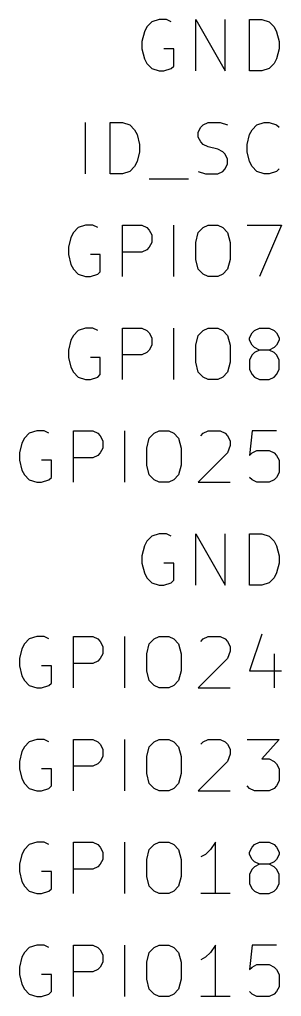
# Model space of a CAD drawing. Header units: millimetres. Extents: x 10 to 287, y -200 to -10.
# Drawn here: x 91.9 to 98.37, y -88.22 to -64.09 of the extents above; entities that cross this region are included whole.
import ezdxf

# ---------------------------------------------------------------- set-up
doc = ezdxf.new("R2010")
doc.units = ezdxf.units.MM
doc.layers.add('GREENSIXTYFIVE', color=129, linetype='CONTINUOUS')

msp = doc.modelspace()

# ---------------------------------------------------------------- linework, layer by layer
at = {"layer": 'GREENSIXTYFIVE', "linetype": 'CONTINUOUS'}
for p, q in [((95.1653, -64.148), (95.0443, -64.269)), ((95.3467, -64.0875), (95.1653, -64.148)), ((95.5281, -64.0875), (95.3467, -64.0875)), ((95.6491, -64.148), (95.5281, -64.0875)), ((96.2538, -65.3575), (96.2538, -64.0875)), ((96.2538, -64.0875), (96.9795, -65.3575)), ((96.9795, -65.3575), (96.9795, -64.0875)), ((97.5843, -65.3575), (97.5843, -64.0875)), ((97.5843, -64.0875), (97.8867, -64.0875)), ((97.8867, -64.0875), (98.0681, -64.148)), ((98.0681, -64.148), (98.1891, -64.269)), ((94.9838, -64.3899), (94.9234, -64.6318)), ((95.0443, -64.269), (94.9838, -64.3899)), ((98.1891, -64.269), (98.2496, -64.3899)), ((98.2496, -64.3899), (98.31, -64.6318)), ((94.9234, -64.6318), (94.9234, -64.8132)), ((98.31, -64.6318), (98.31, -64.8132)), ((94.9234, -64.8132), (94.9838, -65.0551)), ((95.7095, -64.8132), (95.4676, -64.8132)), ((95.7095, -65.2366), (95.7095, -64.8132)), ((98.31, -64.8132), (98.2496, -65.0551)), ((94.9838, -65.0551), (95.0443, -65.1761)), ((98.2496, -65.0551), (98.1891, -65.1761)), ((95.0443, -65.1761), (95.1653, -65.2971)), ((95.1653, -65.2971), (95.3467, -65.3575)), ((95.3467, -65.3575), (95.4676, -65.3575)), ((95.4676, -65.3575), (95.6491, -65.2971)), ((95.6491, -65.2971), (95.7095, -65.2366)), ((97.8867, -65.3575), (97.5843, -65.3575)), ((98.0681, -65.2971), (97.8867, -65.3575)), ((98.1891, -65.1761), (98.0681, -65.2971)), ((93.5324, -67.8975), (93.5324, -66.6275)), ((94.1372, -67.8975), (94.1372, -66.6275)), ((94.1372, -66.6275), (94.4396, -66.6275)), ((94.4396, -66.6275), (94.621, -66.688)), ((94.621, -66.688), (94.742, -66.809)), ((94.742, -66.809), (94.8025, -66.9299)), ((96.3144, -66.8694), (96.3748, -66.7485)), ((96.3748, -66.7485), (96.4353, -66.688)), ((96.4353, -66.688), (96.5563, -66.6275)), ((96.5563, -66.6275), (96.8586, -66.6275)), ((96.8586, -66.6275), (97.0401, -66.688)), ((97.5843, -66.9299), (97.6448, -66.809)), ((97.6448, -66.809), (97.7658, -66.688)), ((97.7658, -66.688), (97.9472, -66.6275)), ((97.9472, -66.6275), (98.0681, -66.6275)), ((98.0681, -66.6275), (98.2496, -66.688)), ((98.2496, -66.688), (98.31, -66.7485)), ((94.8025, -66.9299), (94.8629, -67.1718)), ((96.3144, -66.9904), (96.3144, -66.8694)), ((96.3748, -67.1113), (96.3144, -66.9904)), ((97.5239, -67.1718), (97.5843, -66.9299)), ((94.8629, -67.1718), (94.8629, -67.3532)), ((96.4353, -67.1718), (96.3748, -67.1113)), ((96.5563, -67.2323), (96.4353, -67.1718)), ((96.7982, -67.2928), (96.5563, -67.2323)), ((96.9191, -67.3532), (96.7982, -67.2928)), ((97.5239, -67.3532), (97.5239, -67.1718)), ((94.8629, -67.3532), (94.8025, -67.5951)), ((96.9796, -67.4137), (96.9191, -67.3532)), ((97.0401, -67.5347), (96.9796, -67.4137)), ((97.0401, -67.6556), (97.0401, -67.5347)), ((97.5843, -67.5951), (97.5239, -67.3532)), ((94.742, -67.7161), (94.621, -67.8371)), ((94.8025, -67.5951), (94.742, -67.7161)), ((96.9191, -67.8371), (96.9796, -67.7766)), ((96.9796, -67.7766), (97.0401, -67.6556)), ((97.6448, -67.7161), (97.5843, -67.5951)), ((97.7658, -67.8371), (97.6448, -67.7161)), ((98.31, -67.7766), (98.2496, -67.8371)), ((94.4396, -67.8975), (94.1372, -67.8975)), ((94.621, -67.8371), (94.4396, -67.8975)), ((95.1049, -68.0185), (96.0725, -68.0185)), ((96.3144, -67.8371), (96.4958, -67.8975)), ((96.4958, -67.8975), (96.7982, -67.8975)), ((96.7982, -67.8975), (96.9191, -67.8371)), ((97.9472, -67.8975), (97.7658, -67.8371)), ((98.0681, -67.8975), (97.9472, -67.8975)), ((98.2496, -67.8371), (98.0681, -67.8975)), ((93.351, -69.228), (93.23, -69.349)), ((93.5324, -69.1675), (93.351, -69.228)), ((93.7138, -69.1675), (93.5324, -69.1675)), ((93.8348, -69.228), (93.7138, -69.1675)), ((94.4395, -70.4375), (94.4395, -69.1675)), ((94.4395, -69.1675), (94.9233, -69.1675)), ((94.9233, -69.1675), (95.0443, -69.228)), ((95.0443, -69.228), (95.1048, -69.2885)), ((95.7095, -70.4375), (95.7095, -69.1675)), ((96.3143, -69.349), (96.4353, -69.228)), ((96.4353, -69.228), (96.5562, -69.1675)), ((96.5562, -69.1675), (96.7981, -69.1675)), ((96.7981, -69.1675), (96.9191, -69.228)), ((96.9191, -69.228), (97.04, -69.349)), ((97.5239, -69.1675), (98.3705, -69.1675)), ((98.3705, -69.1675), (97.8263, -70.4375)), ((93.1695, -69.4699), (93.1091, -69.7118)), ((93.23, -69.349), (93.1695, -69.4699)), ((95.1048, -69.2885), (95.1652, -69.4094)), ((95.1652, -69.4094), (95.1652, -69.5909)), ((96.2539, -69.5909), (96.3143, -69.349)), ((97.04, -69.349), (97.1005, -69.5909)), ((93.1091, -69.7118), (93.1091, -69.8932)), ((95.1048, -69.7118), (95.0443, -69.7723)), ((95.1652, -69.5909), (95.1048, -69.7118)), ((96.2539, -70.0142), (96.2539, -69.5909)), ((97.1005, -69.5909), (97.1005, -70.0142)), ((93.1091, -69.8932), (93.1695, -70.1351)), ((93.8952, -69.8932), (93.6533, -69.8932)), ((93.8952, -70.3166), (93.8952, -69.8932)), ((94.9233, -69.8328), (94.4395, -69.8328)), ((95.0443, -69.7723), (94.9233, -69.8328)), ((93.1695, -70.1351), (93.23, -70.2561)), ((96.3143, -70.2561), (96.2539, -70.0142)), ((97.1005, -70.0142), (97.04, -70.2561)), ((93.23, -70.2561), (93.351, -70.3771)), ((93.351, -70.3771), (93.5324, -70.4375)), ((93.5324, -70.4375), (93.6533, -70.4375)), ((93.6533, -70.4375), (93.8348, -70.3771)), ((93.8348, -70.3771), (93.8952, -70.3166)), ((96.4353, -70.3771), (96.3143, -70.2561)), ((96.5562, -70.4375), (96.4353, -70.3771)), ((96.7981, -70.4375), (96.5562, -70.4375)), ((96.9191, -70.3771), (96.7981, -70.4375)), ((97.04, -70.2561), (96.9191, -70.3771)), ((93.23, -71.889), (93.1695, -72.0099)), ((93.351, -71.768), (93.23, -71.889)), ((93.5324, -71.7075), (93.351, -71.768)), ((93.7138, -71.7075), (93.5324, -71.7075)), ((93.8348, -71.768), (93.7138, -71.7075)), ((94.4395, -72.9775), (94.4395, -71.7075)), ((94.4395, -71.7075), (94.9233, -71.7075)), ((94.9233, -71.7075), (95.0443, -71.768)), ((95.0443, -71.768), (95.1048, -71.8285)), ((95.1048, -71.8285), (95.1652, -71.9494)), ((95.7095, -72.9775), (95.7095, -71.7075)), ((96.2539, -72.1309), (96.3143, -71.889)), ((96.3143, -71.889), (96.4353, -71.768)), ((96.4353, -71.768), (96.5562, -71.7075)), ((96.5562, -71.7075), (96.7981, -71.7075)), ((96.7981, -71.7075), (96.9191, -71.768)), ((96.9191, -71.768), (97.04, -71.889)), ((97.04, -71.889), (97.1005, -72.1309)), ((97.5844, -71.9494), (97.6448, -71.8285)), ((97.6448, -71.8285), (97.7053, -71.768)), ((97.7053, -71.768), (97.8263, -71.7075)), ((97.8263, -71.7075), (98.0682, -71.7075)), ((98.0682, -71.7075), (98.1891, -71.768)), ((98.1891, -71.768), (98.2496, -71.8285)), ((98.2496, -71.8285), (98.3101, -71.9494)), ((93.1695, -72.0099), (93.1091, -72.2518)), ((95.1652, -72.1309), (95.1048, -72.2518)), ((95.1652, -71.9494), (95.1652, -72.1309)), ((96.2539, -72.5542), (96.2539, -72.1309)), ((97.1005, -72.1309), (97.1005, -72.5542)), ((97.5844, -72.0099), (97.5844, -71.9494)), ((97.6448, -72.1309), (97.5844, -72.0099)), ((97.7053, -72.1913), (97.6448, -72.1309)), ((98.2496, -72.1309), (98.1891, -72.1913)), ((98.3101, -72.0099), (98.2496, -72.1309)), ((98.3101, -71.9494), (98.3101, -72.0099)), ((93.1091, -72.2518), (93.1091, -72.4332)), ((94.9233, -72.3728), (94.4395, -72.3728)), ((95.0443, -72.3123), (94.9233, -72.3728)), ((95.1048, -72.2518), (95.0443, -72.3123)), ((97.6448, -72.3728), (97.5844, -72.4937)), ((97.7053, -72.3123), (97.6448, -72.3728)), ((97.8263, -72.2518), (97.7053, -72.1913)), ((97.8263, -72.2518), (97.7053, -72.3123)), ((98.0682, -72.2518), (97.8263, -72.2518)), ((98.1891, -72.1913), (98.0682, -72.2518)), ((98.1891, -72.3123), (98.0682, -72.2518)), ((98.2496, -72.3728), (98.1891, -72.3123)), ((98.3101, -72.4937), (98.2496, -72.3728)), ((93.1091, -72.4332), (93.1695, -72.6751)), ((93.8952, -72.4332), (93.6533, -72.4332)), ((93.8952, -72.8566), (93.8952, -72.4332)), ((96.3143, -72.7961), (96.2539, -72.5542)), ((97.1005, -72.5542), (97.04, -72.7961)), ((97.5844, -72.4937), (97.5844, -72.7356)), ((98.3101, -72.7356), (98.3101, -72.4937)), ((93.1695, -72.6751), (93.23, -72.7961)), ((93.23, -72.7961), (93.351, -72.9171)), ((93.8348, -72.9171), (93.8952, -72.8566)), ((96.4353, -72.9171), (96.3143, -72.7961)), ((97.04, -72.7961), (96.9191, -72.9171)), ((97.5844, -72.7356), (97.6448, -72.8566)), ((97.6448, -72.8566), (97.7053, -72.9171)), ((98.1891, -72.9171), (98.2496, -72.8566)), ((98.2496, -72.8566), (98.3101, -72.7356)), ((93.351, -72.9171), (93.5324, -72.9775)), ((93.5324, -72.9775), (93.6533, -72.9775)), ((93.6533, -72.9775), (93.8348, -72.9171)), ((96.5562, -72.9775), (96.4353, -72.9171)), ((96.7981, -72.9775), (96.5562, -72.9775)), ((96.9191, -72.9171), (96.7981, -72.9775)), ((97.7053, -72.9171), (97.8263, -72.9775)), ((97.8263, -72.9775), (98.0682, -72.9775)), ((98.0682, -72.9775), (98.1891, -72.9171)), ((92.1415, -74.308), (92.0205, -74.429)), ((92.3229, -74.2475), (92.1415, -74.308)), ((92.5043, -74.2475), (92.3229, -74.2475)), ((92.6253, -74.308), (92.5043, -74.2475)), ((93.23, -75.5175), (93.23, -74.2475)), ((93.23, -74.2475), (93.7138, -74.2475)), ((93.7138, -74.2475), (93.8348, -74.308)), ((93.8348, -74.308), (93.8953, -74.3685)), ((94.5, -75.5175), (94.5, -74.2475)), ((95.1048, -74.429), (95.2258, -74.308)), ((95.2258, -74.308), (95.3467, -74.2475)), ((95.3467, -74.2475), (95.5886, -74.2475)), ((95.5886, -74.2475), (95.7096, -74.308)), ((95.7096, -74.308), (95.8305, -74.429)), ((96.3749, -74.3685), (96.4353, -74.308)), ((96.4353, -74.308), (96.5563, -74.2475)), ((96.5563, -74.2475), (96.8587, -74.2475)), ((96.8587, -74.2475), (96.9796, -74.308)), ((96.9796, -74.308), (97.0401, -74.3685)), ((97.6448, -74.2475), (97.5844, -74.8523)), ((98.2496, -74.2475), (97.6448, -74.2475)), ((91.96, -74.5499), (91.8996, -74.7918)), ((92.0205, -74.429), (91.96, -74.5499)), ((93.8953, -74.3685), (93.9557, -74.4894)), ((93.9557, -74.4894), (93.9557, -74.6709)), ((95.0444, -74.6709), (95.1048, -74.429)), ((95.8305, -74.429), (95.891, -74.6709)), ((97.0401, -74.3685), (97.1006, -74.4894)), ((97.1006, -74.4894), (97.1006, -74.6104)), ((91.8996, -74.7918), (91.8996, -74.9732)), ((93.8953, -74.7918), (93.8348, -74.8523)), ((93.9557, -74.6709), (93.8953, -74.7918)), ((95.0444, -75.0942), (95.0444, -74.6709)), ((95.891, -74.6709), (95.891, -75.0942)), ((97.0401, -74.7918), (96.3144, -75.5175)), ((97.1006, -74.6104), (97.0401, -74.7918)), ((97.5844, -74.8523), (97.6448, -74.7918)), ((97.6448, -74.7918), (97.7658, -74.7313)), ((97.7658, -74.7313), (98.0682, -74.7313)), ((98.0682, -74.7313), (98.1891, -74.7918)), ((98.1891, -74.7918), (98.2496, -74.8523)), ((91.8996, -74.9732), (91.96, -75.2151)), ((92.6857, -74.9732), (92.4438, -74.9732)), ((92.6857, -75.3966), (92.6857, -74.9732)), ((93.7138, -74.9128), (93.23, -74.9128)), ((93.8348, -74.8523), (93.7138, -74.9128)), ((98.2496, -74.8523), (98.3101, -74.9732)), ((98.3101, -74.9732), (98.3101, -75.2756)), ((91.96, -75.2151), (92.0205, -75.3361)), ((95.1048, -75.3361), (95.0444, -75.0942)), ((95.891, -75.0942), (95.8305, -75.3361)), ((98.3101, -75.2756), (98.2496, -75.3966)), ((92.0205, -75.3361), (92.1415, -75.4571)), ((92.1415, -75.4571), (92.3229, -75.5175)), ((92.3229, -75.5175), (92.4438, -75.5175)), ((92.4438, -75.5175), (92.6253, -75.4571)), ((92.6253, -75.4571), (92.6857, -75.3966)), ((95.2258, -75.4571), (95.1048, -75.3361)), ((95.3467, -75.5175), (95.2258, -75.4571)), ((95.5886, -75.5175), (95.3467, -75.5175)), ((95.7096, -75.4571), (95.5886, -75.5175)), ((95.8305, -75.3361), (95.7096, -75.4571)), ((96.3144, -75.5175), (97.1006, -75.5175)), ((97.6448, -75.4571), (97.5844, -75.3966)), ((97.7658, -75.5175), (97.6448, -75.4571)), ((98.0682, -75.5175), (97.7658, -75.5175)), ((98.1891, -75.4571), (98.0682, -75.5175)), ((98.2496, -75.3966), (98.1891, -75.4571)), ((95.0443, -76.969), (94.9838, -77.0899)), ((95.1653, -76.848), (95.0443, -76.969)), ((95.3467, -76.7875), (95.1653, -76.848)), ((95.5281, -76.7875), (95.3467, -76.7875)), ((95.6491, -76.848), (95.5281, -76.7875)), ((96.2538, -78.0575), (96.2538, -76.7875)), ((96.2538, -76.7875), (96.9795, -78.0575)), ((96.9795, -78.0575), (96.9795, -76.7875)), ((97.5843, -78.0575), (97.5843, -76.7875)), ((97.5843, -76.7875), (97.8867, -76.7875)), ((97.8867, -76.7875), (98.0681, -76.848)), ((98.0681, -76.848), (98.1891, -76.969)), ((98.1891, -76.969), (98.2496, -77.0899)), ((94.9838, -77.0899), (94.9234, -77.3318)), ((98.2496, -77.0899), (98.31, -77.3318)), ((94.9234, -77.3318), (94.9234, -77.5132)), ((98.31, -77.3318), (98.31, -77.5132)), ((94.9234, -77.5132), (94.9838, -77.7551)), ((95.7095, -77.5132), (95.4676, -77.5132)), ((95.7095, -77.9366), (95.7095, -77.5132)), ((98.31, -77.5132), (98.2496, -77.7551)), ((94.9838, -77.7551), (95.0443, -77.8761)), ((95.0443, -77.8761), (95.1653, -77.9971)), ((95.6491, -77.9971), (95.7095, -77.9366)), ((98.1891, -77.8761), (98.0681, -77.9971)), ((98.2496, -77.7551), (98.1891, -77.8761)), ((95.1653, -77.9971), (95.3467, -78.0575)), ((95.3467, -78.0575), (95.4676, -78.0575)), ((95.4676, -78.0575), (95.6491, -77.9971)), ((97.8867, -78.0575), (97.5843, -78.0575)), ((98.0681, -77.9971), (97.8867, -78.0575)), ((92.3229, -79.3275), (92.1415, -79.388)), ((92.5043, -79.3275), (92.3229, -79.3275)), ((92.6253, -79.388), (92.5043, -79.3275)), ((93.23, -80.5975), (93.23, -79.3275)), ((93.23, -79.3275), (93.7138, -79.3275)), ((93.7138, -79.3275), (93.8348, -79.388)), ((94.5, -80.5975), (94.5, -79.3275)), ((95.2258, -79.388), (95.3467, -79.3275)), ((95.3467, -79.3275), (95.5886, -79.3275)), ((95.5886, -79.3275), (95.7096, -79.388)), ((96.4353, -79.388), (96.5563, -79.3275)), ((96.5563, -79.3275), (96.8587, -79.3275)), ((96.8587, -79.3275), (96.9796, -79.388)), ((97.8867, -79.2671), (97.5844, -80.1742)), ((92.0205, -79.509), (91.96, -79.6299)), ((92.1415, -79.388), (92.0205, -79.509)), ((93.8348, -79.388), (93.8953, -79.4485)), ((93.8953, -79.4485), (93.9557, -79.5694)), ((93.9557, -79.5694), (93.9557, -79.7509)), ((95.0444, -79.7509), (95.1048, -79.509)), ((95.1048, -79.509), (95.2258, -79.388)), ((95.7096, -79.388), (95.8305, -79.509)), ((95.8305, -79.509), (95.891, -79.7509)), ((96.3749, -79.4485), (96.4353, -79.388)), ((96.9796, -79.388), (97.0401, -79.4485)), ((97.0401, -79.4485), (97.1006, -79.5694)), ((97.1006, -79.5694), (97.1006, -79.6904)), ((91.96, -79.6299), (91.8996, -79.8718)), ((93.9557, -79.7509), (93.8953, -79.8718)), ((95.0444, -80.1742), (95.0444, -79.7509)), ((95.891, -79.7509), (95.891, -80.1742)), ((97.1006, -79.6904), (97.0401, -79.8718)), ((98.1891, -79.7509), (98.1891, -80.5975)), ((91.8996, -79.8718), (91.8996, -80.0532)), ((91.8996, -80.0532), (91.96, -80.2951)), ((92.6857, -80.0532), (92.4438, -80.0532)), ((92.6857, -80.4766), (92.6857, -80.0532)), ((93.7138, -79.9928), (93.23, -79.9928)), ((93.8348, -79.9323), (93.7138, -79.9928)), ((93.8953, -79.8718), (93.8348, -79.9323)), ((97.0401, -79.8718), (96.3144, -80.5975)), ((91.96, -80.2951), (92.0205, -80.4161)), ((95.1048, -80.4161), (95.0444, -80.1742)), ((95.891, -80.1742), (95.8305, -80.4161)), ((97.5844, -80.1742), (98.3705, -80.1742)), ((92.0205, -80.4161), (92.1415, -80.5371)), ((92.1415, -80.5371), (92.3229, -80.5975)), ((92.4438, -80.5975), (92.6253, -80.5371)), ((92.6253, -80.5371), (92.6857, -80.4766)), ((95.2258, -80.5371), (95.1048, -80.4161)), ((95.3467, -80.5975), (95.2258, -80.5371)), ((95.7096, -80.5371), (95.5886, -80.5975)), ((95.8305, -80.4161), (95.7096, -80.5371)), ((92.3229, -80.5975), (92.4438, -80.5975)), ((95.5886, -80.5975), (95.3467, -80.5975)), ((96.3144, -80.5975), (97.1006, -80.5975)), ((92.1415, -81.928), (92.0205, -82.049)), ((92.3229, -81.8675), (92.1415, -81.928)), ((92.5043, -81.8675), (92.3229, -81.8675)), ((92.6253, -81.928), (92.5043, -81.8675)), ((93.23, -83.1375), (93.23, -81.8675)), ((93.23, -81.8675), (93.7138, -81.8675)), ((93.7138, -81.8675), (93.8348, -81.928)), ((93.8348, -81.928), (93.8953, -81.9885)), ((93.8953, -81.9885), (93.9557, -82.1094)), ((94.5, -83.1375), (94.5, -81.8675)), ((95.1048, -82.049), (95.2258, -81.928)), ((95.2258, -81.928), (95.3467, -81.8675)), ((95.3467, -81.8675), (95.5886, -81.8675)), ((95.5886, -81.8675), (95.7096, -81.928)), ((95.7096, -81.928), (95.8305, -82.049)), ((96.3749, -81.9885), (96.4353, -81.928)), ((96.4353, -81.928), (96.5563, -81.8675)), ((96.5563, -81.8675), (96.8587, -81.8675)), ((96.8587, -81.8675), (96.9796, -81.928)), ((96.9796, -81.928), (97.0401, -81.9885)), ((97.0401, -81.9885), (97.1006, -82.1094)), ((97.5239, -81.8675), (98.3101, -81.8675)), ((98.3101, -81.8675), (97.8867, -82.3513)), ((91.96, -82.1699), (91.8996, -82.4118)), ((92.0205, -82.049), (91.96, -82.1699)), ((93.9557, -82.1094), (93.9557, -82.2909)), ((95.0444, -82.2909), (95.1048, -82.049)), ((95.8305, -82.049), (95.891, -82.2909)), ((97.1006, -82.2304), (97.0401, -82.4118)), ((97.1006, -82.1094), (97.1006, -82.2304)), ((91.8996, -82.4118), (91.8996, -82.5932)), ((93.8348, -82.4723), (93.7138, -82.5328)), ((93.8953, -82.4118), (93.8348, -82.4723)), ((93.9557, -82.2909), (93.8953, -82.4118)), ((95.0444, -82.7142), (95.0444, -82.2909)), ((95.891, -82.2909), (95.891, -82.7142)), ((97.0401, -82.4118), (96.3144, -83.1375)), ((97.8867, -82.3513), (98.0682, -82.3513)), ((98.0682, -82.3513), (98.1891, -82.4118)), ((98.1891, -82.4118), (98.2496, -82.4723)), ((98.2496, -82.4723), (98.3101, -82.5932)), ((91.8996, -82.5932), (91.96, -82.8351)), ((92.6857, -82.5932), (92.4438, -82.5932)), ((92.6857, -83.0166), (92.6857, -82.5932)), ((93.7138, -82.5328), (93.23, -82.5328)), ((95.1048, -82.9561), (95.0444, -82.7142)), ((95.891, -82.7142), (95.8305, -82.9561)), ((98.3101, -82.5932), (98.3101, -82.8956)), ((91.96, -82.8351), (92.0205, -82.9561)), ((92.0205, -82.9561), (92.1415, -83.0771)), ((95.2258, -83.0771), (95.1048, -82.9561)), ((95.8305, -82.9561), (95.7096, -83.0771)), ((98.3101, -82.8956), (98.2496, -83.0166)), ((92.1415, -83.0771), (92.3229, -83.1375)), ((92.3229, -83.1375), (92.4438, -83.1375)), ((92.4438, -83.1375), (92.6253, -83.0771)), ((92.6253, -83.0771), (92.6857, -83.0166)), ((95.3467, -83.1375), (95.2258, -83.0771)), ((95.5886, -83.1375), (95.3467, -83.1375)), ((95.7096, -83.0771), (95.5886, -83.1375)), ((96.3144, -83.1375), (97.1006, -83.1375)), ((97.5844, -83.0771), (97.5239, -83.0166)), ((97.7053, -83.1375), (97.5844, -83.0771)), ((98.0682, -83.1375), (97.7053, -83.1375)), ((98.1891, -83.0771), (98.0682, -83.1375)), ((98.2496, -83.0166), (98.1891, -83.0771)), ((92.3229, -84.4075), (92.1415, -84.468)), ((92.5043, -84.4075), (92.3229, -84.4075)), ((92.6253, -84.468), (92.5043, -84.4075)), ((93.23, -85.6775), (93.23, -84.4075)), ((93.23, -84.4075), (93.7138, -84.4075)), ((93.7138, -84.4075), (93.8348, -84.468)), ((94.5, -85.6775), (94.5, -84.4075)), ((95.2258, -84.468), (95.3467, -84.4075)), ((95.3467, -84.4075), (95.5886, -84.4075)), ((95.5886, -84.4075), (95.7096, -84.468)), ((96.7377, -84.4075), (96.6168, -84.589)), ((96.7377, -85.6775), (96.7377, -84.4075)), ((97.7053, -84.468), (97.8263, -84.4075)), ((97.8263, -84.4075), (98.0682, -84.4075)), ((98.0682, -84.4075), (98.1891, -84.468)), ((92.0205, -84.589), (91.96, -84.7099)), ((92.1415, -84.468), (92.0205, -84.589)), ((93.8348, -84.468), (93.8953, -84.5285)), ((93.8953, -84.5285), (93.9557, -84.6494)), ((93.9557, -84.6494), (93.9557, -84.8309)), ((95.0444, -84.8309), (95.1048, -84.589)), ((95.1048, -84.589), (95.2258, -84.468)), ((95.7096, -84.468), (95.8305, -84.589)), ((95.8305, -84.589), (95.891, -84.8309)), ((96.6168, -84.589), (96.4958, -84.7099)), ((97.5844, -84.6494), (97.6448, -84.5285)), ((97.5844, -84.7099), (97.5844, -84.6494)), ((97.6448, -84.5285), (97.7053, -84.468)), ((98.1891, -84.468), (98.2496, -84.5285)), ((98.2496, -84.5285), (98.3101, -84.6494)), ((98.3101, -84.6494), (98.3101, -84.7099)), ((91.96, -84.7099), (91.8996, -84.9518)), ((93.9557, -84.8309), (93.8953, -84.9518)), ((95.0444, -85.2542), (95.0444, -84.8309)), ((95.891, -84.8309), (95.891, -85.2542)), ((96.4958, -84.7099), (96.3749, -84.7704)), ((97.6448, -84.8309), (97.5844, -84.7099)), ((97.7053, -84.8913), (97.6448, -84.8309)), ((97.8263, -84.9518), (97.7053, -84.8913)), ((98.1891, -84.8913), (98.0682, -84.9518)), ((98.2496, -84.8309), (98.1891, -84.8913)), ((98.3101, -84.7099), (98.2496, -84.8309)), ((91.8996, -84.9518), (91.8996, -85.1332)), ((91.8996, -85.1332), (91.96, -85.3751)), ((92.6857, -85.1332), (92.4438, -85.1332)), ((92.6857, -85.5566), (92.6857, -85.1332)), ((93.7138, -85.0728), (93.23, -85.0728)), ((93.8348, -85.0123), (93.7138, -85.0728)), ((93.8953, -84.9518), (93.8348, -85.0123)), ((97.6448, -85.0728), (97.5844, -85.1937)), ((97.7053, -85.0123), (97.6448, -85.0728)), ((97.8263, -84.9518), (97.7053, -85.0123)), ((98.0682, -84.9518), (97.8263, -84.9518)), ((98.1891, -85.0123), (98.0682, -84.9518)), ((98.2496, -85.0728), (98.1891, -85.0123)), ((98.3101, -85.1937), (98.2496, -85.0728)), ((91.96, -85.3751), (92.0205, -85.4961)), ((95.1048, -85.4961), (95.0444, -85.2542)), ((95.891, -85.2542), (95.8305, -85.4961)), ((97.5844, -85.1937), (97.5844, -85.4356)), ((98.3101, -85.4356), (98.3101, -85.1937)), ((92.0205, -85.4961), (92.1415, -85.6171)), ((92.1415, -85.6171), (92.3229, -85.6775)), ((92.4438, -85.6775), (92.6253, -85.6171)), ((92.6253, -85.6171), (92.6857, -85.5566)), ((95.2258, -85.6171), (95.1048, -85.4961)), ((95.3467, -85.6775), (95.2258, -85.6171)), ((95.7096, -85.6171), (95.5886, -85.6775)), ((95.8305, -85.4961), (95.7096, -85.6171)), ((97.5844, -85.4356), (97.6448, -85.5566)), ((97.6448, -85.5566), (97.7053, -85.6171)), ((97.7053, -85.6171), (97.8263, -85.6775)), ((98.0682, -85.6775), (98.1891, -85.6171)), ((98.1891, -85.6171), (98.2496, -85.5566)), ((98.2496, -85.5566), (98.3101, -85.4356)), ((92.3229, -85.6775), (92.4438, -85.6775)), ((95.5886, -85.6775), (95.3467, -85.6775)), ((97.1006, -85.6775), (96.3749, -85.6775)), ((97.8263, -85.6775), (98.0682, -85.6775)), ((92.1415, -87.008), (92.0205, -87.129)), ((92.3229, -86.9475), (92.1415, -87.008)), ((92.5043, -86.9475), (92.3229, -86.9475)), ((92.6253, -87.008), (92.5043, -86.9475)), ((93.23, -88.2175), (93.23, -86.9475)), ((93.23, -86.9475), (93.7138, -86.9475)), ((93.7138, -86.9475), (93.8348, -87.008)), ((93.8348, -87.008), (93.8953, -87.0685)), ((93.8953, -87.0685), (93.9557, -87.1894)), ((94.5, -88.2175), (94.5, -86.9475)), ((95.1048, -87.129), (95.2258, -87.008)), ((95.2258, -87.008), (95.3467, -86.9475)), ((95.3467, -86.9475), (95.5886, -86.9475)), ((95.5886, -86.9475), (95.7096, -87.008)), ((95.7096, -87.008), (95.8305, -87.129)), ((96.7377, -86.9475), (96.6168, -87.129)), ((96.7377, -88.2175), (96.7377, -86.9475)), ((97.6448, -86.9475), (97.5844, -87.5523)), ((98.2496, -86.9475), (97.6448, -86.9475)), ((91.96, -87.2499), (91.8996, -87.4918)), ((92.0205, -87.129), (91.96, -87.2499)), ((93.9557, -87.1894), (93.9557, -87.3709)), ((95.0444, -87.3709), (95.1048, -87.129)), ((95.8305, -87.129), (95.891, -87.3709)), ((96.4958, -87.2499), (96.3749, -87.3104)), ((96.6168, -87.129), (96.4958, -87.2499)), ((91.8996, -87.4918), (91.8996, -87.6732)), ((93.8348, -87.5523), (93.7138, -87.6128)), ((93.8953, -87.4918), (93.8348, -87.5523)), ((93.9557, -87.3709), (93.8953, -87.4918)), ((95.0444, -87.7942), (95.0444, -87.3709)), ((95.891, -87.3709), (95.891, -87.7942)), ((97.5844, -87.5523), (97.6448, -87.4918)), ((97.6448, -87.4918), (97.7658, -87.4313)), ((97.7658, -87.4313), (98.0682, -87.4313)), ((98.0682, -87.4313), (98.1891, -87.4918)), ((98.1891, -87.4918), (98.2496, -87.5523)), ((98.2496, -87.5523), (98.3101, -87.6732)), ((91.8996, -87.6732), (91.96, -87.9151)), ((92.6857, -87.6732), (92.4438, -87.6732)), ((92.6857, -88.0966), (92.6857, -87.6732)), ((93.7138, -87.6128), (93.23, -87.6128)), ((95.1048, -88.0361), (95.0444, -87.7942)), ((95.891, -87.7942), (95.8305, -88.0361)), ((98.3101, -87.6732), (98.3101, -87.9756)), ((91.96, -87.9151), (92.0205, -88.0361)), ((92.0205, -88.0361), (92.1415, -88.1571)), ((95.2258, -88.1571), (95.1048, -88.0361)), ((95.8305, -88.0361), (95.7096, -88.1571)), ((98.3101, -87.9756), (98.2496, -88.0966)), ((92.1415, -88.1571), (92.3229, -88.2175)), ((92.3229, -88.2175), (92.4438, -88.2175)), ((92.4438, -88.2175), (92.6253, -88.1571)), ((92.6253, -88.1571), (92.6857, -88.0966)), ((95.3467, -88.2175), (95.2258, -88.1571)), ((95.5886, -88.2175), (95.3467, -88.2175)), ((95.7096, -88.1571), (95.5886, -88.2175)), ((97.1006, -88.2175), (96.3749, -88.2175)), ((97.6448, -88.1571), (97.5844, -88.0966)), ((97.7658, -88.2175), (97.6448, -88.1571)), ((98.0682, -88.2175), (97.7658, -88.2175)), ((98.1891, -88.1571), (98.0682, -88.2175)), ((98.2496, -88.0966), (98.1891, -88.1571))]:
    msp.add_line(p, q, dxfattribs=at)

doc.saveas('drawing.dxf')
